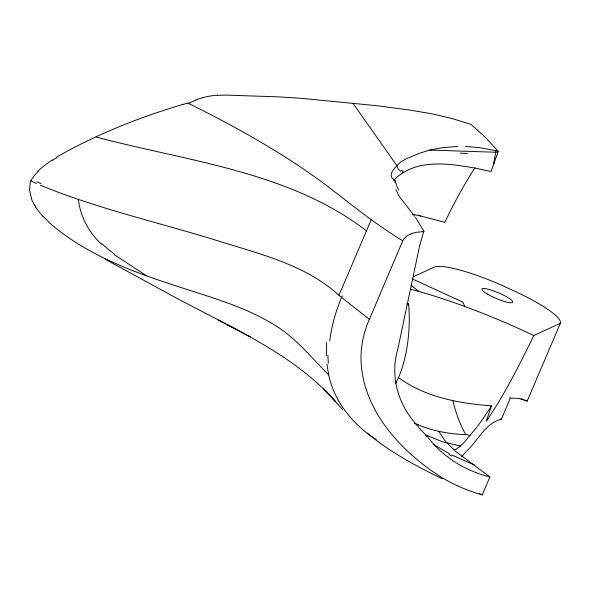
<?xml version="1.0" encoding="UTF-8"?>
<svg xmlns="http://www.w3.org/2000/svg" width="590" height="590" viewBox="0 0 590 590"><rect width="100%" height="100%" fill="white"/><g stroke="black" fill="none" stroke-linecap="round" stroke-linejoin="round"><path stroke-width="0.89" d="M395.116 182.701L395.3 181.071M326.69 342.311L326.329 355.925M465.097 146.401L479.707 147.633L495.888 150.723L494.7 158.238M406.717 303.769L408.634 303.872L408.354 305.568M494.7 158.245L493.919 162.744M493.919 162.759L493.653 164.249M419.608 245.897L397.741 349.464C390.3 374.377 397.225 401.606 413.686 421.356A195.017 164.204 -50.1 0 0 427.367 436.497C442.456 456.955 465.377 470.872 489.899 476.941L482.237 494.914A225.963 190.26 -50.1 0 1 440.959 476.986C399.312 450.649 359.421 406.584 361.036 354.199A95.801 80.668 -50.1 0 1 367.6 323.593M419.645 245.787L423.841 231.125M395.035 181.838L395.263 180.747C387.527 176.137 392.21 170.68 396.738 165.886M491.5 405.868L486.315 421.201C502.614 397.549 515.793 371.929 528.574 346.264A194.988 31.241 -65.2 0 0 533.758 335.57L560.345 323.335A64.907 11.829 23.1 0 0 514.923 291.342L506.611 287.5A64.907 11.829 23.1 0 0 434.151 267.181L413.428 276.725M498.299 151.379L485.017 137.042L470.99 124.372L451.682 118.406L431.902 113.804L410.087 110.101L377.268 105.743L299.801 98.183L277.263 96.812L226.803 95.123L217.194 95.307M367.57 323.586L402.778 240.809C374.613 223.824 349.302 202.79 323.165 182.966C281.002 151.881 234.96 126.503 188.144 103.176A180.747 160.244 -46.9 0 0 183.217 104.29M369.303 319.286L338.955 295.354L371.221 219.709M466.97 450.657C478.04 440.642 485.629 422.742 501.36 419.284L510.38 398.139L518.448 398.383L527.165 401.119L560.345 323.335M408.634 303.872A78.809 33.962 -88.5 0 1 395.964 382.785L395.647 383.404M491.485 405.898L491.234 406.281M491.212 406.311L491.197 406.348A168.253 26.956 -65.2 0 1 477.583 426.194M476.86 427.167L463.865 442.78L459.153 447.095L454.329 450.347L489.899 476.941M466.284 451.453L461.579 456.749M37.944 171.034L44.294 165.561L52.222 159.919M393.589 180.459A132.182 64.074 30 0 1 399.769 175.031C414.991 163.467 435.199 162.877 453.445 164.831A179.294 86.907 30 0 1 457.597 165.296L471.72 167.486L491.057 171.439L497.96 152.323L429.786 150.066L419.534 153.26L406.834 158.459L400.662 161.97L396.9 165.643L352.968 103.272M56.529 157.176C96.251 134.402 139.358 117.285 183.217 104.319M195.696 100.219L190.216 102.608A19.271 17.029 -46.3 0 1 188.144 103.176M411.208 233.625L416.208 232.305L424.055 231.553M202.967 97.675L202.554 97.785A43.645 38.675 -46.6 0 0 195.674 100.153M429.786 150.066L442.677 147.67L457.678 146.438M395.484 382.785L395.964 382.807M491.323 405.854C458.791 403.353 424.992 397.247 398.228 377.342M460.399 446.062L442.478 441.777L425.412 434.815M418.295 424.866C433.296 431.143 449.55 434.1 465.761 434.624A131.231 58.1 -86.7 0 1 452.796 400.595M412.631 214.295A170.525 31.078 23.1 0 1 420.589 216.014L444.875 222.327L449.904 211.965A316.668 169.433 -73.6 0 1 474.972 167.685M495.888 150.723L498.321 151.313M96.067 136.969C187.259 161.417 289.284 171.343 366.456 230.889M403.752 172.553L402.21 172M40.533 185.312C97.748 208.794 158.445 222.364 217.378 240.661C259.563 253.995 305.428 264.586 338.955 295.354M500.438 418.952L501.36 419.284M510.38 398.139L509.458 397.815M49.523 222.777A185.098 164.558 -58.6 0 0 57.82 229.724C97.453 260.677 146.018 276.415 193.328 291.467C220.218 300.177 247.52 308.791 271.887 323.438C294.535 336.145 310.606 356.876 328.682 374.893C334.228 401.207 352.149 423.539 374.222 438.252M527.135 401.112L524.045 399.799M474.78 465.178L452.265 455.178M418.258 214.981L420.589 216.014M523.625 399.614L522.703 399.209M36.388 183.49L30.687 180.879A3.282 3.031 -40.6 0 1 30.931 180.341M521.132 398.493L521.685 398.744M412.13 278.856L462.958 302.161L464.78 306.468A154.757 28.202 23.1 0 0 418.745 291.423A153.039 27.892 23.1 0 0 410.198 289.122M442.301 478.719C415.839 466.071 389.843 451.888 367.179 433.097M236.531 329.227L230.255 326.1M226.781 324.353L229.562 325.746M226.088 323.999L177.037 298.422L104.924 259.091M482.237 494.914L480.754 494.154M480.017 493.771L479.648 493.579M217.806 319.787L250.226 336.75M449.573 453.791L433.93 444.727M226.582 324.389C266.134 344.958 305.863 367.695 335.585 401.643L323.482 388.626L342.746 409.615M426.223 435.863L427.352 436.512M400.617 171.181L398.176 168.969L396.746 165.93M146.659 275.847L114.143 254.563M374.886 438.702L376.214 439.594M410.957 285.169L418.745 291.423M454.529 450.236L445.553 441.519L438.672 431.29M49.545 222.755L42.959 216.22M101.62 244.275C88.965 232.607 80.262 216.567 78.374 199.368M414.674 216.323L399.253 196.396L395.883 189.567M415.463 217.415L423.731 230.911M35.872 207.149L34.545 204.981M31.44 198.417L29.588 190.341L30.053 183.18A22.007 20.289 -40.8 0 1 30.68 180.872M328.682 374.893L326.912 364.06M402.653 240.735A14.735 12.405 -50.1 0 1 411.237 233.81M52.458 160.325A153.208 128.878 -40.8 0 1 56.751 157.589M31.277 180.068A33.955 30.665 -41.9 0 1 38.232 171.343M202.953 97.571A78.603 69.834 -47.1 0 1 217.201 95.233M34.486 205.025A50.969 45.747 -51.4 0 1 31.307 198.483M42.93 216.257A82.032 73.263 -54.4 0 1 35.702 207.274M40.939 183.571A213.705 136.32 30.9 0 1 36.846 181.764M114.394 253.958A139.152 109.209 78.8 0 1 101.915 243.744M329.751 340.909A112.366 62.334 -59.8 0 1 342.237 295.841M328.35 363.307A141.467 92.527 -52.8 0 1 327.922 355.202M398.604 189.567A138.333 48.941 5.2 0 1 395.824 182.738M464.817 306.52A147.249 26.83 23.1 0 1 533.803 335.555M465.687 434.447A9.551 4.609 19.5 0 1 470.134 435.663M451.77 455.952A142.905 89.474 23.2 0 1 449.049 454.543M418.325 424.829A149.086 98.751 -23.6 0 1 414.401 423.126M460.377 153.194A155.244 102.549 34.4 0 1 467.531 153.54M403.243 171.085A83.131 26.875 -36.8 0 1 401.384 170.517M487.473 294.115A16.69 3.039 23.1 0 0 512.496 302.39A16.69 3.039 23.1 0 0 491.979 290.332A16.69 3.039 23.1 0 0 487.473 294.115"/></g></svg>
